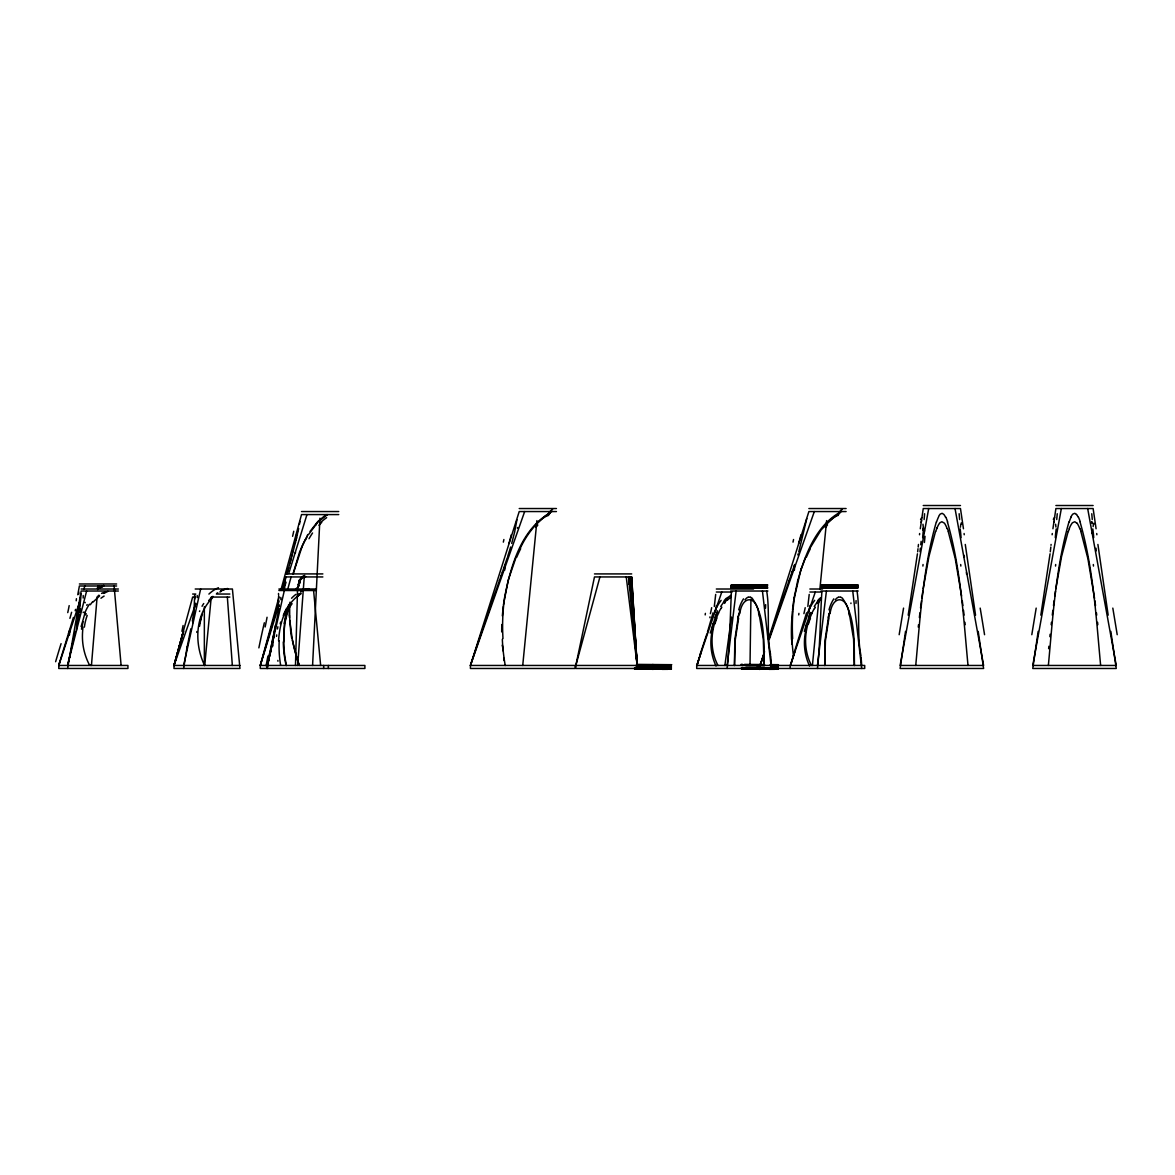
<?xml version="1.0" encoding="UTF-8"?>
<svg xmlns="http://www.w3.org/2000/svg" width="1175" height="1175" viewBox="0 0 1175 1175"><rect width="100%" height="100%" fill="white"/><g stroke="black" fill="none" stroke-linecap="round" stroke-linejoin="round"><path stroke-width="1.5" d="M80.164 597.605L79.547 609.663L76.698 625.497M288.58 604.831L284.658 622.633L283.63 642.079M856.061 600.631L855.987 603.48M750.017 665.461L750.928 599.191M283.718 638.377L284.027 631.254A121.04 119.13 11.2 0 1 284.717 623.852L289.314 604.347M289.491 604.185L289.505 617.624M295.483 665.461L297.495 590.511M289.417 604.244L289.432 615.744M854.328 665.461L853.593 639.156L849.716 615.95M77.77 594.741L79.401 585.987L116.619 585.987M854.445 665.461C854.005 643.18 855.87 617.257 842.416 598.207A5.317 5.288 -9.5 0 0 840.83 597.282M765.659 604.655L765.498 608.239M312.579 665.461L319.952 518.204M715.692 594.418L714.312 606.476M809.208 594.418L807.842 606.476M196.812 632.414L196.871 631.533M278.578 640.757C279.65 623.293 285.187 603.495 301.035 593.83M727.163 668.472C729.719 643.136 730.248 617.507 731.364 592.244M817.447 668.472C820.223 642.989 820.238 617.081 821.868 591.73M297.672 665.461L304.252 576.94M502.342 615.891L503.282 606.08M915.736 665.461C920.231 617.418 922.977 568.597 936.313 521.994M1048.364 665.461C1052.859 617.418 1055.62 568.597 1068.956 521.994M91.444 665.461L97.114 596.827M97.716 589.6L98.01 585.987M792.42 610.985L791.847 618.358A223.03 216.347 20.5 0 0 791.539 639.317M204.685 665.461L211.25 597.062L229.859 597.062M522.728 665.461L536.931 520.613M812.41 665.461L818.799 600.278M819.856 589.409L826.612 520.613M1048.643 648.659L1048.893 646.265M792.538 609.752L793.595 601.203M918.468 544.451L918.189 547.036M1051.008 545.303L1051.096 544.451M1049.862 636.659L1050.112 634.265M82.911 627.083L82.558 632.326A64.199 62.745 -1 0 0 89.462 664.962M920.745 544.745L921.127 541.322M920.377 548.211L919.981 551.707M1050.832 547.036L1050.288 551.795M917.998 548.754L917.66 551.795M284.908 584.151L284.776 585.282M918.263 627.083L918.542 624.689M194.125 609.825L194.668 594.653M919.496 534.757L919.643 533.523M1052.139 534.757L1052.271 533.523M1051.17 624.689L1051.449 622.295M917.425 553.822L908.202 615.157M1050.053 553.822L1040.83 615.157M194.198 609.208L193.919 611.397M919.364 617.507L919.952 612.718M727.163 665.461L736.123 591.025M817.447 665.461L826.422 591.025M1052.286 615.113L1052.873 610.324M194.095 610.133L193.86 611.911M284.57 587.045L284.453 587.926M503.429 604.861L508.232 580.083L516.104 557.17M920.539 607.93L921.494 600.763M1053.49 605.536L1054.122 600.763M284.379 588.513L284.262 589.424M277.741 612.278L278.651 595.901M724.872 665.461L731.496 617.095M193.875 611.778L193.772 612.528M806.784 518.572L798.75 552.059M921.817 598.369L922.83 591.201M193.831 612.116L192.348 621.032M923.007 528.133L922.727 530.013M1054.783 595.975L1055.473 591.201M192.817 622.794L193.332 619.24M193.846 615.671L194.36 612.116M195.138 606.785L195.652 603.23M920.289 528.75L923.256 508.54L960.474 508.54L963.456 528.75M1052.918 528.75L1055.899 508.54L1093.117 508.54L1096.084 528.75M516.941 519.776L514.635 532.011M923.183 588.822L928.911 556.627L935.506 531.526M1055.826 588.822L1061.539 556.627L1068.134 531.526M793.786 599.984L801.203 568.392M794.285 597.414L797.913 579.613M905.528 631.386L900.123 668.472L983.607 668.472L978.202 631.386M1038.171 631.386L1032.766 668.472L1116.25 668.472L1110.845 631.386M517.543 527.546L517.426 528.251M76.786 624.395L79.254 614.525M299.992 521.45L299.493 524.241M78.696 619.372L79.312 615.832M79.944 612.293L80.561 608.738M183.623 668.472L186.825 648.629M794.579 595.182L794.799 593.962M67.577 668.472L81.163 591.025L118.381 591.025M928.705 508.54L900.123 665.461L983.607 665.461L955.025 508.54M1061.348 508.54L1032.766 665.461L1116.25 665.461L1087.668 508.54M267.327 668.472L269.53 654.064M712.094 628.302L713.181 623.514M805.624 628.302L806.711 623.514M275.537 625.144L274.069 632.297M186.796 648.747L187.251 646.529M187.207 646.691L190.849 628.787M269.442 654.475L269.692 653.241M269.604 653.653L269.853 652.433M269.78 652.845L270.015 651.611M269.942 652.022L271.498 644.443M298.656 528.515L298.156 530.894M278.93 608.812L267.004 668.472M283.028 589.336L285.642 576.94L322.861 576.94M271.968 642.255L273.569 634.676M86.612 591.025L67.68 664.977M67.577 665.461L68.958 659.16M67.783 664.492L68.003 663.523M293.045 573.855L299.654 551.795M297.98 531.702L297.716 532.892M68.84 659.645L75.288 631.724M183.623 665.461L200.646 589.013M293.133 574.002L301.755 547.477M297.539 533.685L296.467 538.297M267.327 665.461L284.335 590.511M713.049 612.792L707.438 632.209M806.579 612.792L793.668 654.269M514.518 532.495L511.698 543.393M738.252 616.816L734.86 639.626L734.419 665.461M828.537 616.816L825.144 639.626L824.703 665.461M738.62 618.094L735.109 640.933L734.537 665.461M828.904 618.094L825.393 640.933L824.821 665.461M75.538 609.384L75.2 610.765M296.585 537.768L295.968 540.353M296.085 539.839L293.06 551.692M295.204 543.423L295.454 542.395M274.083 637.731L274.333 636.688M273.041 641.858L273.305 640.83M271.498 647.939L272.174 645.266M269.765 654.681L267.004 665.461L270.852 651.288M270.118 653.329L270.808 650.642M280.208 623.808L280.678 622.016M295.307 552.984L295.527 552.147M797.752 580.685C805.022 554.688 816.273 524.711 841.388 511.551M291.943 555.834L293.192 551.178M195.197 589.013L232.415 589.013L239.95 668.472L174.003 668.472L174.003 665.461L192.641 597.062L195.682 597.062M292.09 555.305L290.959 559.447M287.713 589.336L291.092 576.94M599.926 576.94L575.838 665.461L575.838 668.472L637.188 668.472L631.695 576.94L594.477 576.94L575.838 665.461L637.188 665.461L631.607 576.94M829.344 613.614L830.343 610.192M195.682 603.891L174.003 665.461L183.373 631.254L174.003 665.461L239.95 665.461M279.077 600.983L260.277 665.461L364.896 665.461L364.896 668.472L260.277 668.472L260.277 665.461L278.989 597.032M280.898 590.012L301.52 514.577L338.738 514.577M290.533 561.004L291.092 558.933M289.946 563.075L290.666 560.49M290.093 562.561L288.36 568.773M287.478 571.887L288.639 567.745M174.003 665.461L183.726 631.254M286.876 573.973L287.772 570.844M73.423 617.433L68.532 633.398M285.099 580.215L285.995 577.087M58.97 664.712L58.75 668.472L127.928 668.472L127.928 665.461L58.75 665.461L80.311 599.808M285.393 579.172L282.397 589.556M58.897 664.962L59.249 663.728M59.176 663.978L59.396 663.229M739.795 613.614C742.101 595.167 756.48 595.167 758.786 613.614M830.079 613.614C832.385 595.167 846.764 595.167 849.07 613.614M59.323 663.478L59.543 662.744M59.47 662.994L59.822 661.76M59.749 661.995L66.769 639.009M510.64 546.992L509.759 549.885M260.277 665.461L279.062 604.758M283.895 589.145L286.039 582.212M288.727 573.532L306.969 514.577M509.539 550.62L507.688 556.436M740.044 610.192L739.046 613.614A89.168 79.327 -73.5 0 0 738.106 616.787M66.608 639.523L68.693 632.884M480.428 635.499L470.426 665.461L575.045 665.461L575.045 668.472L470.426 668.472L470.426 665.461L519.218 511.551L556.436 511.551M764.528 651.464L760.093 665.461L764.367 653.359M768.421 639.229L808.885 511.551L846.103 511.551M700.138 654.269L706.909 633.824M798.178 553.88L797.825 554.967M710.258 633.017L717.455 610.809M804.332 631.298L810.427 612.513M83.719 589.453L84.85 585.987M507.203 557.89L503.869 567.819M760.372 664.653L760.093 665.461L764.396 652.492M769.008 638.73L770.11 635.499M801.115 569.39L805.771 557.17M480.164 636.307L486.362 618.138M769.831 636.307L776.029 618.138M794.682 564.47L792.258 571.579M696.702 665.461L864.712 665.461L864.712 668.472L696.702 668.472L696.702 665.461L721.773 592.024M815.303 592.024L790.232 665.461L790.232 668.472M504.002 567.452L502.327 572.342M289.608 603.451L290.078 602.129M486.215 618.535L493.72 596.944M775.897 618.535L781.272 603.025M791.994 572.342L792.376 571.212M501.137 575.735L502.445 571.961M790.819 575.735L792.126 571.961M499.434 580.641L501.27 575.353M781.008 603.788L783.387 596.944M789.101 580.641L790.951 575.353M493.456 597.693L499.566 580.259M783.123 597.693L789.233 580.259M470.426 665.461L524.667 511.551M769.243 639.523L814.334 511.551M85.687 614.951L86.172 613.658M715.134 617.492L717.058 612.924M808.65 617.492L810.574 612.924M299.654 551.795L306.411 537.43M210.575 599.94C194.712 617.477 194.756 645.016 204.597 665.461M936.592 528.647L936.916 527.854M1069.221 528.647L1069.558 527.854A22.296 22.09 -33.2 0 1 1072.378 522.802L1074.817 521.744L1076.946 523.286M718.659 612.924C710.567 629.11 709.377 649.232 717.984 665.461M812.175 612.924C804.097 629.11 802.907 649.232 811.514 665.461M520.128 548.505C527.105 533.509 537.798 520.305 551.721 511.551M809.795 548.505L821.134 529.925L832.781 517.881M1071.027 516.868L1071.247 516.427A10.399 10.34 -16.7 0 1 1072.848 514.077L1074.773 513.299L1076.491 514.474M305.324 540.133L307.145 536.843M295.938 589.145L296.438 588.264M721.024 608.562L721.861 607.181M814.539 608.562L815.391 607.181M308.364 534.772L317.838 522.111L327.546 514.577M310.038 531.438L317.867 521.45L326.18 514.577M297.76 584.812L299.037 582.976M298.23 585.4L300.33 582.477M723.492 602.158L724.608 600.763M817.022 602.158L818.138 600.763M724.52 603.377L725.151 602.569M818.035 603.377L818.681 602.569M744.935 599.764L746.448 598.207A5.317 5.273 1.1 0 1 748.034 597.282M835.219 599.764L836.732 598.207A5.317 5.273 1.1 0 1 838.318 597.282M93.133 601.967L99.64 595.931M208.651 600.616L209.444 599.735M547.109 515.619L550.12 513.225M826.422 523.565L838.201 514.092M536.637 523.697L543.012 517.955M209.708 599.441L210.413 598.707M839.317 512.932L838.348 513.945M549.092 513.504L550.135 512.418M727.134 600.337L731.291 596.841M726.561 598.604L727.692 597.502M820.091 598.604L820.84 597.869M210.854 598.266L211.75 597.399M211.632 598.853L212.455 598.06M211.985 597.179L212.91 596.357M836.864 515.575L839.802 513.225M297.348 596.386L299.39 594.888M98.083 595.828L98.979 595.152M297.818 594.77L298.949 593.977M216.787 593.375L217.742 592.758M101.564 593.419L102.666 592.773M99.39 588.249L103.708 585.987M103.459 593.39L104.472 592.817M99.17 588.161L103.268 586.075M100.169 587.588L101.549 586.868M220.445 591.172L221.84 590.482M222.516 590.173L225.923 589.013M549.033 513.49C520.628 530.468 510.611 566.82 504.604 597.414A217.213 210.325 22.4 0 0 502.988 638.642M227.935 589.013L226.966 589.013M671.395 664.712L669.897 664.756M778.232 664.712L776.205 664.756M778.158 667.708L777.571 668.09M765.938 586.163L767.158 586.134M858.029 587.236L856.076 587.573L857.779 587.25M730.762 585.4L739.31 585.268M730.732 587.588L731.658 587.691L730.777 587.647M765.792 585.414L767.686 585.033L766.541 585.003M821.413 585.37L823.205 585.326M821.017 587.588L822.118 587.617M767.025 586.898L765.762 586.927M764 587.706L731.335 587.985L767.495 587.999M858.044 587.985L820.973 587.999M858.044 585.033L856.942 585.003M821.633 587.985L854.298 587.706M741.792 668.457L771.182 668.208M731.349 586.487L761.429 586.222M821.633 586.487L823.616 586.839M731.202 586.927L733.332 586.839M858 586.531L856.12 586.824M776.234 665.887L778.261 665.447L777.615 665.828M778.144 666.989L777.365 666.959M857.765 585.738L856.751 586.075L858.029 585.752M730.953 586.061L732.965 586.09M822.221 586.883L821.046 586.883L822.926 586.545M777.571 666.577L776.778 666.24M822.647 586.854L821.413 586.927M857.632 586.442L858.029 586.457M776.558 668.531L778.261 668.472L774.413 668.369M821.398 586.119L822.544 585.782L821.31 586.178M857.853 585.796L856.531 586.163M767.422 585.738L767.275 585.738M767.466 586.545L766.673 586.56M857.515 587.999L857.104 587.999M766.746 587.177L767.481 587.25L735.741 587.338M821.398 587.573L822.309 587.28M821.09 585.414L821.986 585.429M856.751 586.575L857.735 586.501M856.267 586.075L857.456 585.796L854.636 585.635M857.412 585.738L856.325 586.163M821.619 587.559L822.148 587.28M856.531 586.824L856.869 586.839M777.512 666.21L777.218 666.137M777.556 667.752L776.176 667.811M764.998 585.649L767.084 585.796M857.398 586.56L856.164 586.927M766.217 587.662L766.981 587.25M856.369 586.913L857.427 586.854M856.399 587.588L857.295 587.177M857.148 587.265L855.973 587.676M776.646 666.548L777.395 666.563L776.058 666.636M742.101 668.164L741.293 668.046L743.834 668.061M776.837 667.048L777.351 666.901M776.572 668.149L777.248 667.797L776.22 667.635M731.761 587.559L733.861 587.588M856.178 585.414L857.442 585.356L824.498 585.047M857.089 585.811L856.002 586.163M776.895 665.535L775.882 665.887M635.675 668.046L634.471 668.076L667.87 667.797M776.455 665.887L777.409 665.814L776.264 665.784M766.408 585.003L765.175 585.429M766.438 585.752L765.351 586.178M732.084 586.854L733.641 586.824M856.839 585.811L855.503 586.178M822.324 586.795L823.308 586.839M669.897 665.505L671.424 665.447L638.098 665.153M669.897 666.269L671.424 666.21L638.098 665.917M669.897 667.018L671.424 666.959L638.098 666.666M669.897 667.767L671.424 667.708L638.098 667.429M669.897 668.531L671.424 668.472L638.098 668.178M669.897 669.28L671.424 669.221L637.849 668.928M776.998 668.457L777.821 668.413M776.734 669.28L778.261 669.221L744.451 668.928M822.911 585.282L823.631 585.047M823.22 585.693L824.894 586.061M855.473 587.691L856.766 587.177M776.499 665.476L775.485 665.902M635.998 668.795L634.471 668.839L667.87 668.546M775.764 668.046L770.947 667.988M732.642 586.031L734.786 586.061M823.058 586.031L824.189 586.075M823.513 586.442L824.6 586.824M823.572 587.192L826.187 587.559M636.351 665.021L668.105 664.771M636.351 665.784L667.87 665.535M636.351 666.533L667.87 666.284M636.351 667.283L667.87 667.048M743.334 668.017L745.112 668.208M743.188 668.795L741.528 668.825L774.78 668.164M764.646 585.091L763.691 585.033M823.895 585.268L824.644 585.312M764.205 586.193L761.635 586.222M733.42 586.78L735.917 586.81M824.307 585.679L826.172 586.046M854.107 585.444L851.831 585.458M763.941 586.942L761.708 586.971M734.375 587.573L732.877 587.72M764.602 587.294L763.412 587.309M824.38 586.428L851.067 586.222M854.166 586.193L851.919 586.222M854.651 586.545L851.611 586.575M823.411 586.78L825.144 586.81M824.439 587.177L850.935 586.986M854.063 586.957L851.993 586.971M823.455 587.529L825.026 587.573M855.121 587.338L854.005 587.294M774.942 664.771L770.374 664.815M774.707 665.535L773.958 665.549M774.266 665.917L772.004 665.931M774.707 666.284L773.135 666.298M774.163 666.666L772.092 666.695M774.237 667.429L772.166 667.444M744.098 668.002L744.832 668.046M762.722 585.047L763.574 585.091M734.346 586.017L735.888 586.046M763.765 585.796L731.438 585.752L732.568 585.782M853.006 585.047L854.24 585.091M763.471 585.855L764.543 585.84M824.571 585.253L827.464 585.282M825.658 585.664L851.199 585.473M852.991 585.796L854.122 585.84M734.067 586.766L735.007 586.81M764.44 586.589L761.253 586.619M824.644 586.017L827.773 586.031M734.492 587.515L735.844 587.559M825.643 586.751L827.861 586.795M734.14 587.515L735.124 587.573M824.703 586.766L826.216 586.81M825.746 587.515L827.949 587.544M851.405 587.383L853.902 587.353M773.135 665.549L773.899 665.564M773.135 667.062L774.883 667.062M745.435 668.017L748.357 668.017M744.597 668.002L745.773 668.046M773.414 667.811L774.957 667.826M667.87 669.309L662.171 669.353M774.707 669.309L769.008 669.353M759.564 585.077L761.958 585.106M762.061 585.047L763.001 585.106M829.007 585.223L836.438 585.223M736.299 585.987L739.413 586.017M761.752 585.811L757.199 585.899M826.862 585.238L830.108 585.268M851.993 585.062L844.047 585.165M735.726 586.002L736.96 586.046M761.488 585.87L762.883 585.855M851.816 585.121L853.3 585.106M736.373 586.751L739.251 586.78M761.797 586.56L756.23 586.663M827.024 585.987L830.461 586.017M851.816 585.811L849.055 585.884M735.682 586.751L737.122 586.795M851.611 585.87L853.168 585.855M761.297 586.971L731.482 587.236L732.377 587.294M736.681 587.5L739.354 587.529M759.608 587.338L761.473 587.324M827.097 586.736L829.535 586.78M851.537 586.619L848.893 586.648M735.609 587.5L737.43 587.544M761.121 587.383L762.957 587.368M827.406 587.5L829.638 587.529M849.892 587.338L851.537 587.324M770.11 665.608L772.342 665.535M771.96 665.564L773.458 665.579M771.784 666.342L773.326 666.328M771.476 667.106L773.37 667.077M747.741 667.988L752.118 667.988M771.343 667.826L773.414 667.841M771.02 668.59L774.707 668.546L772.856 668.355M739.472 585.209L758.815 585.077M738.972 585.209L741.117 585.253M757.904 585.135L759.667 585.135M833.751 585.179L845.574 585.106M739.809 585.958L758.154 585.84M739.06 585.972L741.807 586.002M834.72 585.928L844.047 585.87M740.426 586.707L757.728 586.604M829.344 585.972L838.774 585.958M842.137 585.943L849.452 585.826M738.913 586.722L742.673 586.751M835.396 586.678L843.591 586.633M741.058 587.456L757.302 587.353M829.697 586.722L849.305 586.589M739.002 587.485L743.158 587.5M755.657 587.427L759.946 587.397M829.197 586.722L830.563 586.766M836.38 587.427L842.828 587.383M830.049 587.471L848.893 587.338M829.3 587.485L831.18 587.515M848.482 587.397L850.23 587.397M764.514 664.859L741.161 665.065L742.512 665.123M756.788 665.637L764.514 665.623M923.256 505.514L960.474 505.514M1055.899 505.514L1093.117 505.514M519.218 508.54L556.436 508.54M808.885 508.54L846.103 508.54M301.52 511.551L338.738 511.551M285.642 573.914L322.861 573.914M594.477 573.914L631.695 573.914M79.401 583.975L116.619 583.975M81.163 589.013L118.381 589.013M278.886 589.013L316.104 589.013M716.324 589.013L753.542 589.013M809.854 589.013L822.529 589.013M278.886 590.511L316.104 590.511M730.674 591.025L767.892 591.025M820.973 591.025L858.191 591.025M716.324 592.024L732.069 592.024M809.869 592.024L821.604 592.024M192.641 594.036L195.784 594.036M216.376 594.036L229.859 594.036M830.931 585.458L848.394 585.635M835.822 585.561L844.002 585.605M740.647 585.458L742.615 585.473M755.877 585.561L761.826 585.664M758.11 585.635L736.71 585.488M741.234 586.971L733.743 586.913M757.141 587.089L762.193 587.177M757.64 587.838L762.399 587.941M764.514 664.551L744.451 664.404M764.514 665.3L744.994 665.535M758.756 665.637L746.037 665.535M751.06 668.193L757.508 668.237M758.991 668.252L768.523 668.384M754.512 668.281L765.821 668.355M826.642 585.429L830.681 585.458M851.185 585.605L852.683 585.679M848.232 585.576L851.919 585.664M830.064 585.517L831.489 585.532M848.012 585.576L849.408 585.649M760.901 585.605L762.399 585.679M761.4 587.118L762.399 587.192M739.824 587.03L758.933 587.162M761.547 587.867L764.073 587.955M739.237 587.779L741.028 587.794M759.329 587.911L734.537 587.676M770.374 664.595L778.261 664.697M770.374 665.344L778.056 665.461M746.83 668.193L748.798 668.178M770.124 668.325L772.739 668.413M748.372 668.208L751.486 668.267M768.288 668.34L771.226 668.399M823.998 585.4L825.981 585.429M852.83 585.62L854.901 585.693M825.849 585.488L826.892 585.488M852.389 585.62L853.256 585.679M734.39 585.414L736.593 585.488M763.177 585.62L764.102 585.693M762.105 585.62L763.735 585.693M763.471 587.133L764.822 587.206M762.12 587.118L763.779 587.192M736.578 587.001L734.346 587.324M744.935 665.153L746.536 665.182M638.098 664.404L671.424 664.697M744.935 668.178L746.154 668.164M745.978 668.193L747.08 668.222M772.43 668.355L773.502 668.413M734.213 585.047L767.011 585.341M733.553 585.4L734.683 585.473M764.337 585.635L765.395 585.708M763.985 585.635L764.778 585.693M733.685 587.662L734.654 587.735M763.956 587.897L764.91 587.97M824.042 585.047L822.911 585.444M733.905 585.047L732.436 585.444M765.336 587.162L766.159 587.162M823.249 585.033L822.309 585.444M856.428 585.664L856.928 585.723M857.074 586.487L855.973 586.413M733.347 585.047L732.098 585.444M765.894 586.472L766.908 586.487M822.897 585.033L821.663 585.003L857.838 584.988M822.852 585.782L822.221 586.134M732.613 585.033L731.335 585.003L767.495 584.988M765.527 586.061L767.143 586.105M732.627 586.545L731.32 586.501M743.07 665.505L741.792 665.476M766.732 587.985L767.716 587.955M742.512 664.374L741.161 664.33M766.247 586.824L767.158 586.854M90.828 665.461L90.358 664.668M766.688 591.069C770.124 611.764 766.335 633.56 770.58 654.475M945.581 517.323L945.346 516.868A12.514 12.47 5.9 0 0 943.877 514.459L942.144 513.299L940.22 514.092A10.399 10.34 -16.7 0 0 938.663 516.442M857.06 591.231C860.247 612.381 856.766 634.529 860.981 655.856M1079.781 528.647L1079.458 527.854A23.97 23.897 8.3 0 0 1077.093 523.198M947.153 528.647L946.815 527.854A23.97 23.897 8.3 0 0 944.465 523.198L941.865 521.729L939.794 522.846A22.296 22.09 -33.2 0 0 937.062 527.898M1080.868 531.526L1087.918 558.757L1094.557 598.369M948.24 531.526L955.275 558.757L961.591 595.975M1080.06 521.994C1093.426 568.597 1096.099 617.433 1100.637 665.461M947.417 521.994C960.783 568.597 963.456 617.433 968.009 665.461M297.187 659.16L292.443 640.713L289.887 621.222M759.432 615.95L763.309 639.156L764.044 665.461C763.853 643.195 765.527 617.257 752.132 598.207A5.317 5.288 -9.5 0 0 750.546 597.282M1092.28 522.229L1092.559 523.433M286.421 665.461L285.04 658.029A122.009 118.881 41.6 0 1 283.807 638.392M1108.172 615.157L1097.905 544.451M975.544 615.157L965.277 544.451M291.679 638.187L290.842 632.591M549.21 511.551L549.445 513.152M966.393 572.475L966.658 574.399M1094.88 600.763L1095.526 605.536M962.252 600.763L962.883 605.536M963.5 610.324L964.087 615.113M290.71 631.665L289.579 615.759M626.246 576.94L637.188 665.461L631.342 576.94M1096.422 612.718L1096.716 615.113M964.396 557.229L964.176 555.349M852.742 591.025L861.701 668.472M762.443 591.025L771.417 668.472M1096.73 533.523L1096.877 534.757M964.102 533.523L964.234 534.757M1097.567 622.295L1097.832 624.689M964.925 622.295L965.204 624.689M1096.29 550.825L1095.996 548.211M197.224 595.549L197.385 597.576M628.552 576.94L637.188 665.461L630.887 576.94M313.593 590.511L320.643 665.461M114.107 585.987L121.113 665.461M629.492 576.94L637.188 665.461L630.27 576.94M770.697 655.856L771.417 665.461M278.49 593.478L278.593 594.903M861.099 657.236L861.216 658.617M861.319 659.998L861.701 665.461M227.348 597.062L232.342 665.461M502.283 645.119L502.342 645.956M628.713 580.553L628.948 584.166M289.652 620.429L289.711 621.369M791.906 644.297L791.656 639.317M280.81 597.414L280.913 599.72M194.756 595.945L194.786 596.694M194.83 597.811L194.844 599M794.447 565.204L794.447 570.081M759.696 664.448L759.696 669.486M652.859 664.448L652.859 669.486M504.765 565.204L504.765 570.081M328.354 665.461L328.354 668.472M323.654 665.461L323.654 668.472M272.894 637.878L272.894 645.971M204.347 606.638L204.347 665.461M69.957 654.71L69.957 657.339M69.501 630.343L69.501 634.97M104.458 593.14A18.242 6.742 -35.6 0 1 107.968 591.377M70.147 629.301A124.726 21.693 -75.4 0 1 68.987 634.309M83.087 621.781A124.726 32.533 -74.4 0 1 81.486 629.198M85.158 602.364A44.092 18.638 -71.8 0 1 85.158 602.79M100.962 598.222A26.085 12.367 -38.2 0 1 104.105 596.077M90.343 604.728A37.923 37.82 -50.3 0 1 92.737 601.629M84.791 613.203A38.775 36.895 -52.1 0 1 89.447 604.17M84.38 627.142A51.054 46.089 -54 0 1 87.214 615.406M104.032 592.494A16.788 6.536 -34.9 0 1 104.737 592.127M83.175 612.63A40.141 36.88 -57.1 0 1 83.366 612.131M86.73 605.272A40.141 36.88 -57.1 0 1 87.185 604.552M221.355 590.849A17.214 6.316 -38.3 0 1 227.568 588.484M183.094 625.511A130.293 23.485 -77.3 0 1 181.919 631.283M201.248 616.728A130.278 39.553 -76 0 1 199.5 626.363M210.237 599.617A38.276 35.676 -50.4 0 1 211.324 598.516M208.9 594.08A27.862 22.927 -47.7 0 1 218.433 587.72M219.916 592.068A20.166 8.342 -39.7 0 1 221.179 591.348M199.5 611.47A43.328 42.124 -60.1 0 1 199.75 610.868M202.041 606.271A43.328 42.124 -60.1 0 1 203.73 603.539M199.706 623.47A54.828 48.645 -60.2 0 1 202.408 614.437M55.622 661.716A173.239 32.592 -73 0 1 61.085 643.65M71.602 612.293A83.381 28.141 -68.7 0 1 69.898 618.344M80.899 593.669A41.419 17.596 -66.7 0 1 79.283 607.827M78.725 591.936A20.048 3.687 -76.7 0 1 78.828 593.904M76.419 598.707A20.048 2.115 -80.9 0 1 76.213 600.778M69.178 605.624A41.419 8.607 -75.5 0 1 67.753 612.616M78.505 609.355A83.381 33.899 -67.2 0 1 76.654 616.581M85.305 611.764A121.803 32.107 -69.9 0 1 81.09 626.569M83.19 595.505A41.58 18.213 -66.4 0 1 83.175 598.031M76.375 630.534A73.129 70.309 31.3 0 1 76.977 624.439M97.275 587.955A25.762 17.39 -39.2 0 1 99.992 586.325M101.579 586.457A19.476 9.929 -36.1 0 1 103.767 585.429M291.576 598.251A33.164 31.666 -46.6 0 1 295.865 594.388M280.649 665.344A112.154 108.673 45 0 1 279.209 640.816M266.093 665.711A164.676 35.72 -78.4 0 1 267.959 656.047M302.827 590.599A15.701 7.109 -37.1 0 1 306.058 589.336M258.867 647.88A157.876 24.587 -78.4 0 1 264.331 622.779M267.063 617.257A96.952 28.332 -75.7 0 1 265.124 626.98M286.465 608.195A96.952 45.825 -72.5 0 1 284.174 623.617M279.268 605.448A35.867 9.033 -80.9 0 1 279.224 606.403M277.667 606.755A53.977 20.739 -76 0 1 277.564 608.209M299.228 594.109A22.839 14.438 -41.2 0 1 300.829 593.111M300.844 591.539A18.08 9.855 -39.4 0 1 308.79 588.646M277.932 661.231A114.313 109.951 50.1 0 1 277.843 660.379M276.536 636.38A96.967 95.16 -10.2 0 1 276.683 634.897M277.476 628.977A96.967 95.16 -10.2 0 1 277.873 626.76M283.293 615.436A50.877 42.785 -60.9 0 1 285.877 609.678M288.198 609.781A43.886 38.79 -60.3 0 1 292.105 603.686M300.873 591.701A18.051 9.664 -39.1 0 1 308.731 588.793M299.361 665.491A135.243 131.38 9.3 0 1 297.128 659.19M321.274 521.994A23.001 11.926 -46 0 1 326.65 517.661M318.983 525.298A43.284 32.107 -52.9 0 1 321.686 522.449M293.75 531.262A90.93 20.886 -73 0 1 292.59 536.314M296.908 533.274A142.777 51.23 -69.9 0 1 296.027 537.078M309.01 538.723A90.093 79.636 -48.5 0 1 312.55 532.98M326.327 515.34A14.893 7.388 -44.9 0 1 327.517 514.723M306.646 536.593A90.695 80.517 -48.9 0 1 307.879 534.508M301.505 547.403A101.123 84.615 -51.4 0 1 305.089 540.015M298.847 663.802A152.75 147.521 20.3 0 1 292.472 639.964M315.546 525.181A59.998 55.768 -61 0 1 316.398 524.182M286.127 665.549A119.292 116.736 34.8 0 1 283.307 642.079M304.266 577.821A18.11 15.128 -49.5 0 1 305.706 576.675M299.17 581.581A30.712 29.933 -54.8 0 1 303.179 577.233M296.423 589.821A59.925 56.826 -55.7 0 1 298.964 585.605M298.905 582.873A44.459 44.253 -61.6 0 1 300.168 581.228M299.082 580.377A32.606 31.989 -56.9 0 1 303.238 575.97M298.847 581.39A26.805 26.129 -54.8 0 1 304.766 575.398M297.055 588.616A57.59 56.121 -56.2 0 1 298.817 585.796M825.452 527.399A59.308 48.63 -60.1 0 1 827.508 525.034M839.963 511.301A21.091 1.66 -49.8 0 1 842.123 509.304A27.524 3.349 -53.9 0 0 841.476 509.744M793.551 539.516A49.365 3.319 -77.8 0 1 793.007 542.13M800.953 534.787A118.587 48.351 -65.4 0 1 798.574 543.57M793.433 655.723A217.346 211.059 16.6 0 1 791.994 639.332M792.655 638.642A217.213 210.325 22.4 0 1 794.447 597.429M806.314 557.347A142.395 125.593 -46.6 0 1 810.339 548.725M837.79 515.649A27.524 2.394 -51.5 0 1 838.407 514.973M832.84 518.116A17.023 10.369 -51.1 0 1 836.659 515.928M505.235 665.505A217.346 211.059 16.6 0 1 502.327 639.332M535.785 527.399A59.308 48.63 -60.1 0 1 537.842 525.034M548.123 515.649A27.524 2.394 -51.5 0 1 548.916 514.782M550.282 511.301A21.091 1.66 -49.8 0 1 552.456 509.304M503.884 539.516A49.365 3.319 -77.8 0 1 503.341 542.13M511.287 534.787A118.587 48.351 -65.4 0 1 508.907 543.57M516.648 557.347A142.395 125.593 -46.6 0 1 520.657 548.725M501.71 631.915A223.03 216.347 20.5 0 1 501.813 624.512M504.134 660.57A218.829 212.234 21.2 0 1 503.811 658.147M502.973 650.818A218.829 212.234 21.2 0 1 502.562 645.942M551.795 509.744A27.524 3.349 -53.9 0 1 552.573 509.069M543.173 518.116A17.023 10.369 -51.1 0 1 546.977 515.928M790.716 665.065A87.097 13.307 -71.3 0 1 794.961 651.361M809.957 605.507A72.395 36.234 -64.7 0 1 808.752 612.102M798.912 613.379A35.793 1.836 -82.6 0 1 798.721 614.907M805.198 607.695A72.395 32.224 -66.7 0 1 803.906 613.644M790.569 665.182A85.951 13.424 -71.3 0 1 793.962 654.181M808.488 623.852A61.599 54.447 -52.4 0 1 810.442 618.05M809.546 666.005A58.133 56.488 -19 0 1 806.3 628.449M818.358 602.305A34.618 34.075 -68.2 0 1 820.356 600.043M814.26 606.476A44.253 40.347 -57.4 0 1 816.992 602.54M812.013 612.851A52.185 42.799 -56.9 0 1 814.393 608.474M817.844 600.498A35.294 34.442 -64.4 0 1 819.812 598.325M807.945 611.955A49.277 43.651 -56.2 0 1 814.672 600.337M716.03 666.005A58.133 56.488 -19 0 1 712.77 628.449M697.186 665.065A87.097 13.307 -71.3 0 1 701.446 651.361M716.442 605.507A72.395 36.234 -64.7 0 1 715.222 612.102M705.382 613.379A35.793 1.836 -82.6 0 1 705.191 614.907M711.668 607.695A72.395 32.224 -66.7 0 1 710.376 613.644M697.039 665.182A85.951 13.424 -71.3 0 1 700.432 654.181M709.979 616.86A27.378 0.808 -83.1 0 1 709.891 617.712M724.828 602.305A34.618 34.075 -68.2 0 1 726.84 600.043M720.73 606.476A44.253 40.347 -57.4 0 1 723.477 602.54M718.498 612.851A52.185 42.799 -56.9 0 1 720.863 608.474M727.854 597.678A22.633 22.149 -16.2 0 1 730.879 595.328M724.314 600.498A35.294 34.442 -64.4 0 1 726.282 598.325M714.429 611.955A49.277 43.651 -56.2 0 1 721.142 600.337M714.958 623.852A61.599 54.447 -52.4 0 1 716.926 618.05M1069.162 522.067A46.119 45.384 -42.6 0 1 1071.174 516.941M1076.52 514.459A12.514 12.47 5.9 0 1 1077.974 516.883M1078.474 517.206A48.351 48.043 24.4 0 1 1080.28 521.935M1068.325 531.599A64.757 63.45 -45.4 0 1 1069.412 528.706M1079.972 528.574A64.757 63.847 40.2 0 1 1081.044 531.467M1112.813 608.107A291.958 14.702 80.7 0 1 1117.205 634.706M1092.265 519.541A122.758 7.593 82.7 0 1 1091.781 513.725M1093.323 564.514A93.633 2.365 84.6 0 1 1093.47 566.056M1092.809 528.941A35.412 7.784 89.8 0 1 1093.705 537.665M1093.998 523.286A13.63 4.303 84 0 1 1094.16 523.933M1093.396 524.241A12.778 4.862 -73.2 0 1 1093.117 526.591M1092.251 533.656A123.904 7.74 82.5 0 1 1092.148 532.554M1031.812 634.706A291.958 14.702 -80.7 0 1 1036.188 608.107M1057.236 513.725A122.758 7.593 -82.7 0 1 1056.736 519.541M1055.532 566.056A93.633 2.365 -84.6 0 1 1055.679 564.514M1055.312 537.665A35.412 7.784 -89.8 0 1 1056.207 528.941M1053.769 522.273A13.63 5.596 -87.5 0 1 1054.078 521.289M1055.973 527.061A12.778 4.862 73.2 0 1 1055.62 524.241M1057.177 529.308A123.904 7.74 -82.5 0 1 1057.074 530.38M1091.604 521.7A18.051 8.284 89.9 0 1 1092.074 523.404M1053.329 519.335A18.051 12.014 71.6 0 1 1054.592 517.411M936.519 522.067A46.119 45.384 -42.6 0 1 938.546 516.941M945.846 517.206A48.351 48.043 24.4 0 1 947.638 521.935M935.697 531.599A64.757 63.45 -45.4 0 1 936.769 528.706M947.329 528.574A64.757 63.847 40.2 0 1 948.416 531.467M980.185 608.107A291.958 14.702 80.7 0 1 984.562 634.706M959.637 519.541A122.758 7.593 82.7 0 1 959.138 513.725M960.695 564.514A93.633 2.365 84.6 0 1 960.842 566.056M960.166 528.941A35.412 7.784 89.8 0 1 961.062 537.665M961.253 522.875A13.63 4.303 84 0 1 961.517 523.933M960.753 524.241A12.778 4.862 -73.2 0 1 960.372 527.222M899.169 634.706A291.958 14.702 -80.7 0 1 903.56 608.107M924.593 513.725A122.758 7.593 -82.7 0 1 924.108 519.541M922.904 566.056A93.633 2.365 -84.6 0 1 923.051 564.514M922.669 537.665A35.412 7.784 -89.8 0 1 923.565 528.941M921.127 522.273A13.63 5.596 -87.5 0 1 921.626 520.716M923.932 529.734A12.778 4.862 73.2 0 1 922.977 524.241M924.431 530.38A123.904 7.74 -82.5 0 1 924.226 532.554M924.417 542.483A43.049 8.739 -89.1 0 1 925.048 536.343M920.583 519.57A18.051 12.014 71.6 0 1 921.743 517.676M838.612 597.208A3.672 3.657 -0.2 0 1 840.536 597.208M829.021 609.854A37.938 37.82 66.2 0 1 833.795 598.853M828.39 616.787A89.168 79.327 -73.5 0 1 829.197 613.57M848.893 613.658A81.912 71.881 73.6 0 1 849.54 615.994M828.375 617.977A86.979 76.683 -73.6 0 1 829.55 613.467M850.964 602.981A35.25 15.863 -70.1 0 1 850.906 603.553M748.328 597.208A3.672 3.657 -0.2 0 1 750.252 597.208M738.737 609.854A37.938 37.82 66.2 0 1 743.496 598.853M758.609 613.658A81.912 71.881 73.6 0 1 759.256 615.994M738.076 617.977A86.979 76.683 -73.6 0 1 739.266 613.467M671.527 664.697L670.866 665.079L671.527 664.697M778.364 664.697L777.703 665.079L778.364 664.697"/></g></svg>
